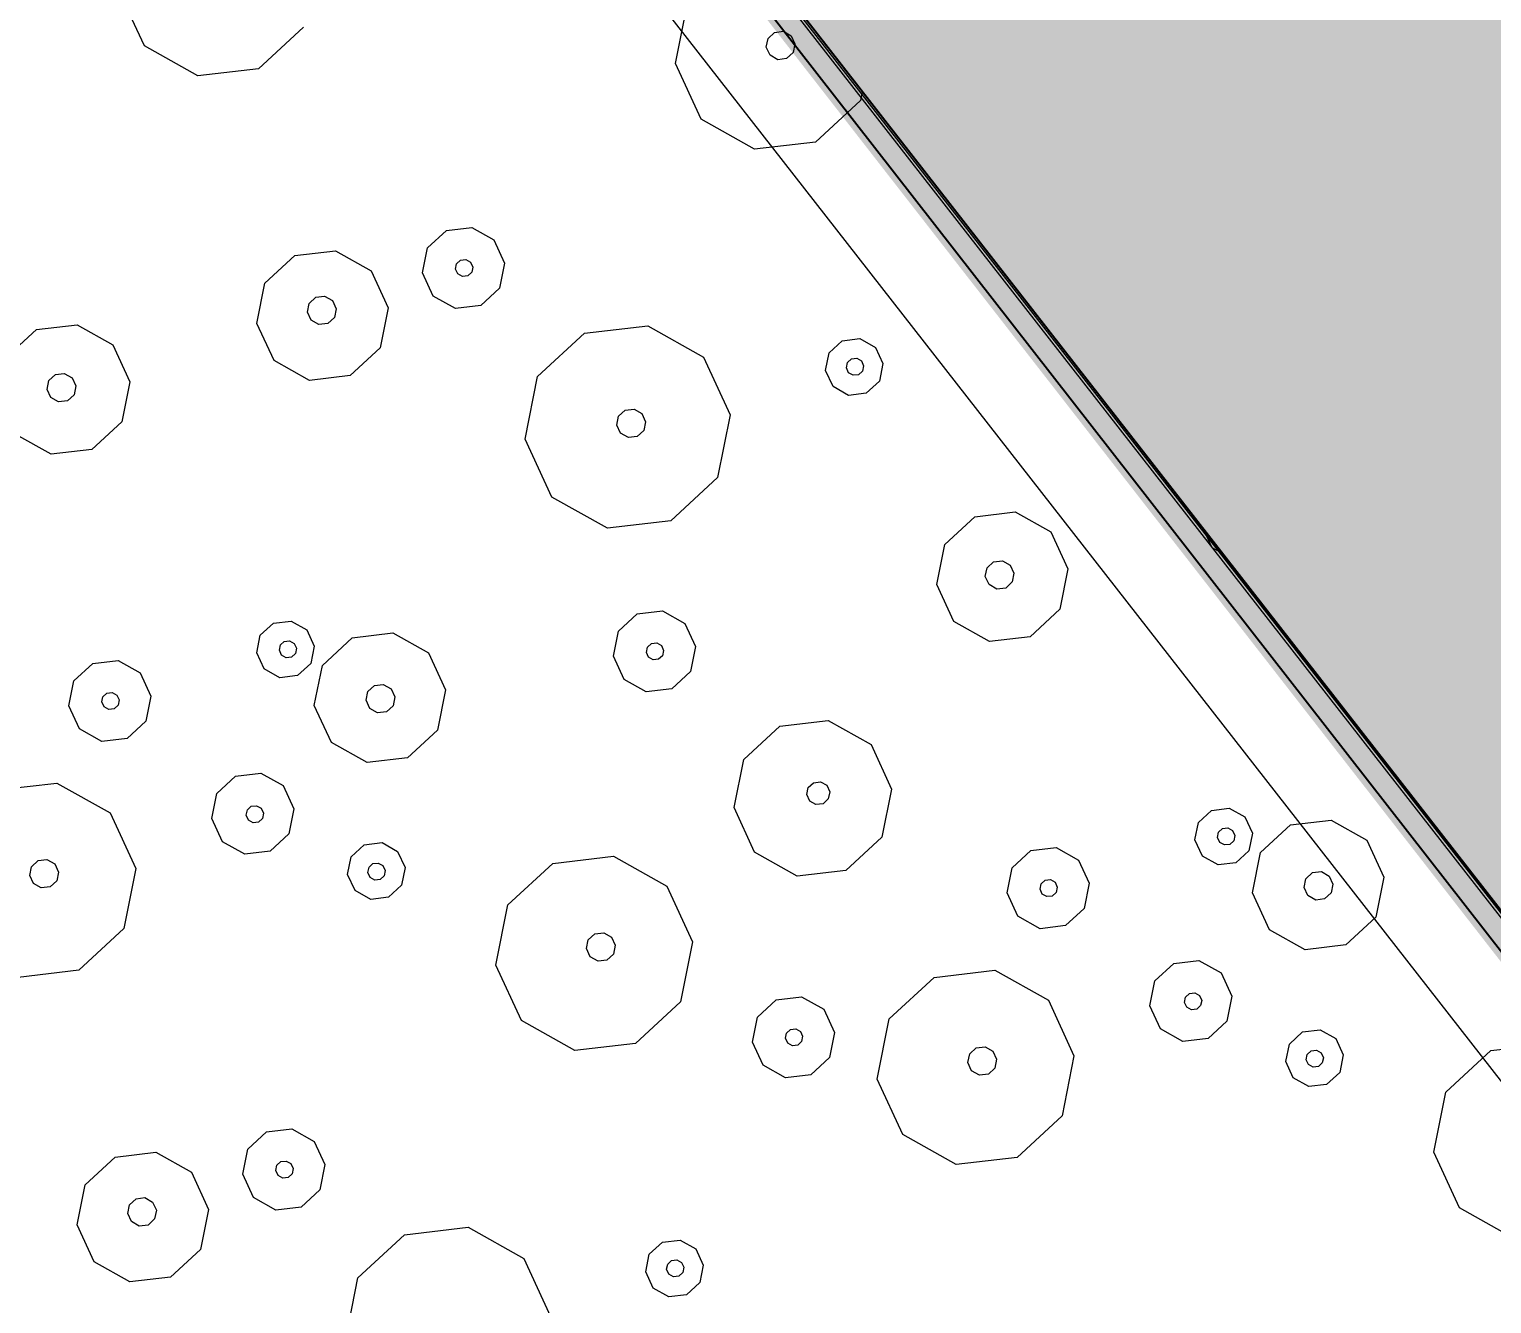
# Model space of a CAD drawing. Header units: metres. Extents: x -2858 to 512, y -1995 to 1252.
# Drawn here: x -550.438 to -547.604, y 393.815 to 396.283 of the extents above; entities that cross this region are included whole.
import ezdxf
from ezdxf.enums import TextEntityAlignment as Align
from ezdxf.lldxf.tags import DXFTag

# ---------------------------------------------------------------- set-up
doc = ezdxf.new("R2010")
doc.units = ezdxf.units.M
for name, color, linetype in [('Calque commun', 7, 'Continuous'), ('Calque11', 7, 'Continuous'), ('Calque17', 7, 'Continuous'), ('Textes', 7, 'Continuous')]:
    doc.layers.add(name, color=color, linetype=linetype)
doc.styles.add('Arial23', font='arial.ttf', dxfattribs={"height": 0.589851})
tags = doc.linetypes.add('DASHDOT2', pattern=[0.5, 0.25, -0.125, 0, -0.125]).pattern_tags.tags
tags[10:11] = [DXFTag(74, 4), DXFTag(75, 0), DXFTag(340, '0'), DXFTag(46, 1.0), DXFTag(50, 0.0), DXFTag(44, 0.0), DXFTag(45, 0.0)]
tags[8:9] = [DXFTag(74, 4), DXFTag(75, 0), DXFTag(340, '0'), DXFTag(46, 1.0), DXFTag(50, 0.0), DXFTag(44, 0.0), DXFTag(45, 0.0)]
tags[6:7] = [DXFTag(74, 4), DXFTag(75, 0), DXFTag(340, '0'), DXFTag(46, 1.0), DXFTag(50, 0.0), DXFTag(44, 0.0), DXFTag(45, 0.0)]
tags[4:5] = [DXFTag(74, 4), DXFTag(75, 0), DXFTag(340, '0'), DXFTag(46, 1.0), DXFTag(50, 0.0), DXFTag(44, 0.0), DXFTag(45, 0.0)]
tags = doc.linetypes.add('HIDDENX2', pattern=[0.75, 0.5, -0.25]).pattern_tags.tags
tags[6:7] = [DXFTag(74, 4), DXFTag(75, 0), DXFTag(340, '0'), DXFTag(46, 1.0), DXFTag(50, 0.0), DXFTag(44, 0.0), DXFTag(45, 0.0)]
tags[4:5] = [DXFTag(74, 4), DXFTag(75, 0), DXFTag(340, '0'), DXFTag(46, 1.0), DXFTag(50, 0.0), DXFTag(44, 0.0), DXFTag(45, 0.0)]

# ---------------------------------------------------------------- blocks, each defined once
blk = doc.blocks.new('geometrebondepartleger')
at = {"layer": 'Calque commun', "color": 10, "linetype": 'DASHDOT2', "lineweight": 18, "flags": 128}
blk.add_lwpolyline([(45.2867, 98.0868), (42.9361, 93.8756), (22.4919, 69.3549), (46.896, 54.8213), (60.0219, 76.4824), (130.1549, 64.2531), (145.3143, 148.376), (109.3485, 154.881), (91.263, 130.1164), (87.3779, 124.8321), (86.3313, 123.2789), (83.8109, 118.8118), (74.9183, 102.5858), (72.6157, 98.3586), (63.0649, 85.9136), (45.1583, 97.9611)], close=True, dxfattribs=at)
at = {"layer": 'Calque11', "color": 7, "linetype": 'Continuous', "lineweight": 9}
blk.add_polyline3d([(125.0277, 35.9078, 79), (133.3383, 81.851, 79), (145.3136, 148.3761, 79)], dxfattribs=at)
at = {"layer": 'Calque17', "color": 1, "linetype": 'Continuous', "lineweight": 9}
for points in [[(125.174, 36.6886, 79), (126.5286, 44.1348, 79), (125.0378, 35.9435, 79), (126.4161, 43.4883, 79), (128.681, 56.0642, 79), (129.9759, 63.1341, 79), (132.1933, 75.6042, 79), (133.3383, 81.851, 79), (135.2222, 92.3412, 79), (136.4776, 99.3268, 79), (138.1727, 108.7115, 79), (140.4846, 121.4626, 79), (141.0933, 124.9318, 79)], [(125.3707, 36.6528, 79), (126.7254, 44.0992, 79), (125.2346, 35.9078, 79), (126.6129, 43.4526, 79), (128.8778, 56.0285, 79), (130.1727, 63.0986, 79), (132.3901, 75.5687, 79), (133.5351, 81.8153, 79), (135.4191, 92.3058, 79), (136.6745, 99.2914, 79), (138.3695, 108.676, 79), (140.6815, 121.4274, 79), (141.2903, 124.8972, 79)]]:
    blk.add_polyline3d(points, dxfattribs=at)
blk = doc.blocks.new('pattern')
at = {"layer": 'Calque commun', "color": 54, "linetype": 'Continuous', "lineweight": 9}
for p, q in [((66.2053, 85.692), (66.2311, 85.5761)), ((66.2311, 85.5761), (66.1839, 85.4673)), ((65.9636, 85.4182), (65.8746, 85.4967)), ((66.1839, 85.4673), (66.0817, 85.4069)), ((66.0817, 85.4069), (65.9636, 85.4182)), ((66.1607, 85.2105), (66.1905, 85.2281)), ((66.1905, 85.2281), (66.2249, 85.2248)), ((66.2249, 85.2248), (66.2509, 85.2019)), ((66.1469, 85.1787), (66.1607, 85.2105)), ((66.2509, 85.2019), (66.2584, 85.1681)), ((66.1544, 85.145), (66.1469, 85.1787)), ((66.1863, 85.176), (66.1905, 85.1855)), ((66.1886, 85.1658), (66.1863, 85.176)), ((66.1964, 85.159), (66.1886, 85.1658)), ((66.1905, 85.1855), (66.1994, 85.1908)), ((66.1994, 85.1908), (66.2098, 85.1898)), ((66.2098, 85.1898), (66.2175, 85.1829)), ((66.2198, 85.1728), (66.2157, 85.1633)), ((66.2175, 85.1829), (66.2198, 85.1728)), ((66.2584, 85.1681), (66.2446, 85.1364)), ((66.1804, 85.122), (66.1544, 85.145)), ((66.2067, 85.158), (66.1964, 85.159)), ((66.2157, 85.1633), (66.2067, 85.158)), ((66.2446, 85.1364), (66.2148, 85.1188)), ((66.2148, 85.1188), (66.1804, 85.122)), ((65.852, 85.0394), (65.9201, 85.0797)), ((65.9201, 85.0797), (65.9988, 85.0722)), ((65.9988, 85.0722), (66.0581, 85.0198)), ((65.8205, 84.9669), (65.852, 85.0394)), ((66.0581, 85.0198), (66.0753, 84.9426)), ((66.2197, 84.9738), (66.2622, 84.9989)), ((66.2622, 84.9989), (66.3115, 84.9942)), ((66.3115, 84.9942), (66.3485, 84.9615)), ((65.8377, 84.8896), (65.8205, 84.9669)), ((65.9207, 84.9592), (65.9276, 84.9751)), ((65.9276, 84.9751), (65.9425, 84.9838)), ((65.9425, 84.9838), (65.9597, 84.9822)), ((65.9597, 84.9822), (65.9727, 84.9708)), ((65.9727, 84.9708), (65.9765, 84.9539)), ((66.2, 84.9284), (66.2197, 84.9738)), ((65.9245, 84.9423), (65.9207, 84.9592)), ((65.9374, 84.9308), (65.9245, 84.9423)), ((65.9696, 84.938), (65.9547, 84.9292)), ((65.9765, 84.9539), (65.9696, 84.938)), ((66.0753, 84.9426), (66.0439, 84.87)), ((66.265, 84.9358), (66.274, 84.941)), ((66.274, 84.941), (66.2843, 84.9401)), ((66.2843, 84.9401), (66.2921, 84.9332)), ((66.3485, 84.9615), (66.3593, 84.9133)), ((65.9547, 84.9292), (65.9374, 84.9308)), ((66.2108, 84.8802), (66.2, 84.9284)), ((66.2609, 84.9262), (66.265, 84.9358)), ((66.2632, 84.9161), (66.2609, 84.9262)), ((66.2709, 84.9092), (66.2632, 84.9161)), ((66.2813, 84.9083), (66.2709, 84.9092)), ((66.2902, 84.9135), (66.2813, 84.9083)), ((66.2943, 84.9231), (66.2902, 84.9135)), ((66.2921, 84.9332), (66.2943, 84.9231)), ((66.3593, 84.9133), (66.3396, 84.8679)), ((65.897, 84.8373), (65.8377, 84.8896)), ((66.2478, 84.8475), (66.2108, 84.8802)), ((66.5101, 84.823), (66.6122, 84.8833)), ((66.6122, 84.8833), (66.7304, 84.8721)), ((66.0439, 84.87), (65.9757, 84.8298)), ((66.3396, 84.8679), (66.297, 84.8428)), ((66.7304, 84.8721), (66.8193, 84.7935)), ((65.9757, 84.8298), (65.897, 84.8373)), ((66.297, 84.8428), (66.2478, 84.8475)), ((65.9583, 84.793), (65.9881, 84.8106)), ((65.9881, 84.8106), (66.0225, 84.8073)), ((66.0225, 84.8073), (66.0485, 84.7844)), ((66.4629, 84.7141), (66.5101, 84.823)), ((65.9445, 84.7612), (65.9583, 84.793)), ((65.9802, 84.7608), (65.9843, 84.7704)), ((65.9843, 84.7704), (65.9932, 84.7756)), ((65.9932, 84.7756), (66.0036, 84.7747)), ((66.0036, 84.7747), (66.0114, 84.7678)), ((66.0114, 84.7678), (66.0136, 84.7577)), ((66.0485, 84.7844), (66.056, 84.7506)), ((66.8193, 84.7935), (66.8451, 84.6777)), ((65.952, 84.7274), (65.9445, 84.7612)), ((65.9824, 84.7507), (65.9802, 84.7608)), ((65.9902, 84.7438), (65.9824, 84.7507)), ((66.0005, 84.7428), (65.9902, 84.7438)), ((66.0095, 84.7481), (66.0005, 84.7428)), ((66.0136, 84.7577), (66.0095, 84.7481)), ((66.056, 84.7506), (66.0422, 84.7188)), ((65.978, 84.7045), (65.952, 84.7274)), ((66.0422, 84.7188), (66.0124, 84.7012)), ((66.4887, 84.5983), (66.4629, 84.7141)), ((66.6081, 84.6999), (66.615, 84.7158)), ((66.615, 84.7158), (66.6299, 84.7246)), ((66.6299, 84.7246), (66.6471, 84.723)), ((66.6471, 84.723), (66.6601, 84.7115)), ((66.6601, 84.7115), (66.6639, 84.6946)), ((66.0124, 84.7012), (65.978, 84.7045)), ((66.6119, 84.683), (66.6081, 84.6999)), ((66.6249, 84.6716), (66.6119, 84.683)), ((66.6639, 84.6946), (66.657, 84.6787)), ((66.6421, 84.6699), (66.6249, 84.6716)), ((66.657, 84.6787), (66.6421, 84.6699)), ((66.8451, 84.6777), (66.7979, 84.5689)), ((66.2416, 84.622), (66.2842, 84.6471)), ((66.2842, 84.6471), (66.3334, 84.6424)), ((66.3334, 84.6424), (66.3705, 84.6097)), ((66.2219, 84.5766), (66.2416, 84.622)), ((66.3705, 84.6097), (66.3812, 84.5614)), ((66.5776, 84.5198), (66.4887, 84.5983)), ((66.2327, 84.5283), (66.2219, 84.5766)), ((66.2841, 84.5715), (66.2883, 84.581)), ((66.2864, 84.5613), (66.2841, 84.5715)), ((66.2883, 84.581), (66.2972, 84.5863)), ((66.2972, 84.5863), (66.3075, 84.5853)), ((66.3075, 84.5853), (66.3153, 84.5784)), ((66.3153, 84.5784), (66.3176, 84.5683)), ((66.7979, 84.5689), (66.6957, 84.5085)), ((67.2913, 84.5581), (67.3211, 84.5756)), ((67.3211, 84.5756), (67.3556, 84.5724)), ((67.3556, 84.5724), (67.3815, 84.5495)), ((66.2942, 84.5545), (66.2864, 84.5613)), ((66.3045, 84.5535), (66.2942, 84.5545)), ((66.3134, 84.5588), (66.3045, 84.5535)), ((66.3176, 84.5683), (66.3134, 84.5588)), ((66.3812, 84.5614), (66.3615, 84.5161)), ((67.2775, 84.5263), (67.2913, 84.5581)), ((67.3815, 84.5495), (67.389, 84.5157)), ((66.2697, 84.4956), (66.2327, 84.5283)), ((66.3615, 84.5161), (66.319, 84.4909)), ((66.6957, 84.5085), (66.5776, 84.5198)), ((67.285, 84.4925), (67.2775, 84.5263)), ((67.3153, 84.5235), (67.3194, 84.533)), ((67.3176, 84.5133), (67.3153, 84.5235)), ((67.3253, 84.5064), (67.3176, 84.5133)), ((67.3194, 84.533), (67.3284, 84.5383)), ((67.3284, 84.5383), (67.3387, 84.5373)), ((67.3387, 84.5373), (67.3465, 84.5304)), ((67.3487, 84.5203), (67.3446, 84.5107)), ((67.3465, 84.5304), (67.3487, 84.5203)), ((67.389, 84.5157), (67.3753, 84.4839)), ((66.319, 84.4909), (66.2697, 84.4956)), ((67.311, 84.4696), (67.285, 84.4925)), ((67.3357, 84.5055), (67.3253, 84.5064)), ((67.3446, 84.5107), (67.3357, 84.5055)), ((67.3753, 84.4839), (67.3454, 84.4663)), ((66.7859, 84.447), (66.8285, 84.4721)), ((66.8285, 84.4721), (66.8777, 84.4674)), ((66.8777, 84.4674), (66.9148, 84.4347)), ((67.3454, 84.4663), (67.311, 84.4696)), ((66.7662, 84.4016), (66.7859, 84.447)), ((66.9148, 84.4347), (66.9255, 84.3865)), ((66.777, 84.3534), (66.7662, 84.4016)), ((66.8284, 84.3965), (66.8326, 84.406)), ((66.8326, 84.406), (66.8415, 84.4113)), ((66.8415, 84.4113), (66.8518, 84.4103)), ((66.8518, 84.4103), (66.8596, 84.4035)), ((66.8596, 84.4035), (66.8619, 84.3933)), ((67.5138, 84.2903), (67.563, 84.4037)), ((65.5934, 84.3873), (65.5981, 84.3661)), ((66.8307, 84.3864), (66.8284, 84.3965)), ((66.8385, 84.3795), (66.8307, 84.3864)), ((66.8488, 84.3785), (66.8385, 84.3795)), ((66.8578, 84.3838), (66.8488, 84.3785)), ((66.8619, 84.3933), (66.8578, 84.3838)), ((66.9255, 84.3865), (66.9059, 84.3411)), ((65.5981, 84.3661), (65.5835, 84.3323)), ((66.8141, 84.3206), (66.777, 84.3534)), ((66.8633, 84.3159), (66.8141, 84.3206)), ((66.9059, 84.3411), (66.8633, 84.3159)), ((67.5407, 84.1697), (67.5138, 84.2903)), ((66.361, 84.215), (66.4427, 84.2633)), ((66.4427, 84.2633), (66.5372, 84.2543)), ((66.5372, 84.2543), (66.6084, 84.1914)), ((65.8153, 84.1854), (65.8835, 84.2256)), ((65.8835, 84.2256), (65.9622, 84.2181)), ((65.9622, 84.2181), (66.0215, 84.1657)), ((66.3232, 84.1279), (66.361, 84.215)), ((65.7839, 84.1128), (65.8153, 84.1854)), ((66.6084, 84.1914), (66.629, 84.0988)), ((66.8385, 84.1251), (66.9407, 84.1854)), ((66.9407, 84.1854), (67.0588, 84.1741)), ((67.0588, 84.1741), (67.1478, 84.0956)), ((66.0215, 84.1657), (66.0387, 84.0885)), ((67.6334, 84.0878), (67.5407, 84.1697)), ((65.8912, 84.1128), (65.9061, 84.1216)), ((65.9061, 84.1216), (65.9233, 84.12)), ((65.9233, 84.12), (65.9363, 84.1085)), ((66.3438, 84.0352), (66.3232, 84.1279)), ((66.4394, 84.1165), (66.4449, 84.1292)), ((66.4424, 84.103), (66.4394, 84.1165)), ((66.4449, 84.1292), (66.4569, 84.1363)), ((66.4569, 84.1363), (66.4706, 84.135)), ((66.4706, 84.135), (66.481, 84.1258)), ((66.481, 84.1258), (66.484, 84.1123)), ((66.7913, 84.0162), (66.8385, 84.1251)), ((67.8628, 84.139), (67.7564, 84.0761)), ((65.8011, 84.0356), (65.7839, 84.1128)), ((65.8843, 84.097), (65.8912, 84.1128)), ((65.8881, 84.0801), (65.8843, 84.097)), ((65.94, 84.0916), (65.9332, 84.0758)), ((65.9363, 84.1085), (65.94, 84.0916)), ((66.0387, 84.0885), (66.0072, 84.0159)), ((66.4528, 84.0939), (66.4424, 84.103)), ((66.4666, 84.0926), (66.4528, 84.0939)), ((66.4785, 84.0996), (66.4666, 84.0926)), ((66.484, 84.1123), (66.4785, 84.0996)), ((66.629, 84.0988), (66.5913, 84.0117)), ((67.1478, 84.0956), (67.1736, 83.9798)), ((67.7564, 84.0761), (67.6334, 84.0878)), ((65.901, 84.0686), (65.8881, 84.0801)), ((65.9183, 84.067), (65.901, 84.0686)), ((65.9332, 84.0758), (65.9183, 84.067)), ((65.8604, 83.9832), (65.8011, 84.0356)), ((66.415, 83.9724), (66.3438, 84.0352)), ((66.0072, 84.0159), (65.9391, 83.9757)), ((66.5913, 84.0117), (66.5095, 83.9634)), ((66.8171, 83.9004), (66.7913, 84.0162)), ((66.9366, 84.002), (66.9435, 84.0179)), ((66.9404, 83.9851), (66.9366, 84.002)), ((66.9435, 84.0179), (66.9584, 84.0267)), ((66.9584, 84.0267), (66.9756, 84.025)), ((66.9756, 84.025), (66.9886, 84.0136)), ((66.9886, 84.0136), (66.9923, 83.9967)), ((65.9391, 83.9757), (65.8604, 83.9832)), ((66.9533, 83.9736), (66.9404, 83.9851)), ((66.9706, 83.972), (66.9533, 83.9736)), ((66.9855, 83.9808), (66.9706, 83.972)), ((66.9923, 83.9967), (66.9855, 83.9808)), ((67.1736, 83.9798), (67.1264, 83.8709)), ((66.5095, 83.9634), (66.415, 83.9724)), ((66.9061, 83.8218), (66.8171, 83.9004)), ((67.6354, 83.8821), (67.678, 83.9073)), ((67.678, 83.9073), (67.7272, 83.9026)), ((67.7272, 83.9026), (67.7643, 83.8699)), ((67.1264, 83.8709), (67.0242, 83.8106)), ((67.6157, 83.8368), (67.6354, 83.8821)), ((67.7643, 83.8699), (67.775, 83.8216)), ((67.6265, 83.7885), (67.6157, 83.8368)), ((67.6779, 83.8317), (67.682, 83.8412)), ((67.6802, 83.8215), (67.6779, 83.8317)), ((67.682, 83.8412), (67.691, 83.8465)), ((67.691, 83.8465), (67.7013, 83.8455)), ((67.7013, 83.8455), (67.7091, 83.8386)), ((67.7091, 83.8386), (67.7114, 83.8285)), ((67.0242, 83.8106), (66.9061, 83.8218)), ((67.688, 83.8147), (67.6802, 83.8215)), ((67.6983, 83.8137), (67.688, 83.8147)), ((67.7072, 83.819), (67.6983, 83.8137)), ((67.7114, 83.8285), (67.7072, 83.819)), ((67.775, 83.8216), (67.7553, 83.7762)), ((67.8504, 83.7718), (67.9186, 83.812)), ((67.9186, 83.812), (67.9973, 83.8045)), ((67.9973, 83.8045), (68.0566, 83.7521)), ((67.6635, 83.7558), (67.6265, 83.7885)), ((67.7553, 83.7762), (67.7128, 83.7511)), ((66.3892, 83.7023), (66.4089, 83.7477)), ((66.4089, 83.7477), (66.4514, 83.7728)), ((66.4514, 83.7728), (66.5007, 83.7682)), ((66.5007, 83.7682), (66.5377, 83.7354)), ((67.7128, 83.7511), (67.6635, 83.7558)), ((67.819, 83.6992), (67.8504, 83.7718)), ((68.0566, 83.7521), (68.0738, 83.6749)), ((66.5377, 83.7354), (66.5485, 83.6872)), ((66.3999, 83.6541), (66.3892, 83.7023)), ((66.4514, 83.6972), (66.4555, 83.7067)), ((66.4536, 83.6871), (66.4514, 83.6972)), ((66.4555, 83.7067), (66.4645, 83.712)), ((66.4645, 83.712), (66.4748, 83.711)), ((66.4748, 83.711), (66.4826, 83.7042)), ((66.4848, 83.694), (66.4807, 83.6845)), ((66.4826, 83.7042), (66.4848, 83.694)), ((67.8362, 83.622), (67.819, 83.6992)), ((67.912, 83.6818), (67.9188, 83.6977)), ((67.9188, 83.6977), (67.9338, 83.7065)), ((67.9338, 83.7065), (67.951, 83.7049)), ((67.951, 83.7049), (67.964, 83.6934)), ((67.964, 83.6934), (67.9677, 83.6765)), ((65.7581, 83.6529), (65.7879, 83.6705)), ((65.7879, 83.6705), (65.8224, 83.6672)), ((65.8224, 83.6672), (65.8483, 83.6443)), ((66.4614, 83.6802), (66.4536, 83.6871)), ((66.4718, 83.6792), (66.4614, 83.6802)), ((66.4807, 83.6845), (66.4718, 83.6792)), ((66.5485, 83.6872), (66.5288, 83.6418)), ((67.9157, 83.6649), (67.912, 83.6818)), ((67.9287, 83.6535), (67.9157, 83.6649)), ((67.9677, 83.6765), (67.9608, 83.6607)), ((68.0738, 83.6749), (68.0424, 83.6023)), ((65.7443, 83.6211), (65.7581, 83.6529)), ((65.8483, 83.6443), (65.8558, 83.6105)), ((66.437, 83.6214), (66.3999, 83.6541)), ((66.5288, 83.6418), (66.4862, 83.6167)), ((67.9459, 83.6519), (67.9287, 83.6535)), ((67.9608, 83.6607), (67.9459, 83.6519)), ((65.7519, 83.5873), (65.7443, 83.6211)), ((65.7821, 83.6183), (65.7863, 83.6278)), ((65.7844, 83.6081), (65.7821, 83.6183)), ((65.7922, 83.6012), (65.7844, 83.6081)), ((65.7863, 83.6278), (65.7952, 83.6331)), ((65.7952, 83.6331), (65.8055, 83.6321)), ((65.8114, 83.6055), (65.8025, 83.6003)), ((65.8055, 83.6321), (65.8133, 83.6252)), ((65.8156, 83.6151), (65.8114, 83.6055)), ((65.8133, 83.6252), (65.8156, 83.6151)), ((65.8558, 83.6105), (65.8421, 83.5787)), ((66.4862, 83.6167), (66.437, 83.6214)), ((67.0894, 83.5824), (67.1032, 83.6141)), ((67.1032, 83.6141), (67.133, 83.6317)), ((67.133, 83.6317), (67.1674, 83.6284)), ((67.1674, 83.6284), (67.1934, 83.6055)), ((67.1934, 83.6055), (67.2009, 83.5718)), ((67.8955, 83.5696), (67.8362, 83.622)), ((65.7778, 83.5644), (65.7519, 83.5873)), ((65.8025, 83.6003), (65.7922, 83.6012)), ((65.8421, 83.5787), (65.8123, 83.5611)), ((67.0969, 83.5486), (67.0894, 83.5824)), ((67.1288, 83.5796), (67.133, 83.5891)), ((67.1311, 83.5695), (67.1288, 83.5796)), ((67.133, 83.5891), (67.1419, 83.5944)), ((67.1419, 83.5944), (67.1523, 83.5934)), ((67.1523, 83.5934), (67.16, 83.5866)), ((67.16, 83.5866), (67.1623, 83.5764)), ((68.0424, 83.6023), (67.9742, 83.5621)), ((65.8123, 83.5611), (65.7778, 83.5644)), ((66.0298, 83.4985), (66.1363, 83.5614)), ((66.1363, 83.5614), (66.2593, 83.5496)), ((66.2593, 83.5496), (66.352, 83.4678)), ((67.1229, 83.5257), (67.0969, 83.5486)), ((67.1389, 83.5626), (67.1311, 83.5695)), ((67.1492, 83.5616), (67.1389, 83.5626)), ((67.1582, 83.5669), (67.1492, 83.5616)), ((67.1623, 83.5764), (67.1582, 83.5669)), ((67.2009, 83.5718), (67.1871, 83.54)), ((67.9742, 83.5621), (67.8955, 83.5696)), ((67.1573, 83.5224), (67.1229, 83.5257)), ((67.1871, 83.54), (67.1573, 83.5224)), ((65.9807, 83.3851), (66.0298, 83.4985)), ((66.352, 83.4678), (66.3788, 83.3472)), ((66.7944, 83.4431), (66.8626, 83.4833)), ((66.8626, 83.4833), (66.9413, 83.4758)), ((66.9413, 83.4758), (67.0006, 83.4234)), ((66.763, 83.3705), (66.7944, 83.4431)), ((67.0006, 83.4234), (67.0178, 83.3462)), ((66.0075, 83.2645), (65.9807, 83.3851)), ((66.1419, 83.3694), (66.1488, 83.3853)), ((66.1488, 83.3853), (66.1637, 83.3941)), ((66.1637, 83.3941), (66.1809, 83.3924)), ((66.1809, 83.3924), (66.1938, 83.381)), ((66.1938, 83.381), (66.1976, 83.3641)), ((66.8632, 83.3628), (66.8701, 83.3787)), ((66.8701, 83.3787), (66.885, 83.3875)), ((66.885, 83.3875), (66.9022, 83.3858)), ((66.9022, 83.3858), (66.9152, 83.3744)), ((67.1622, 83.3774), (67.2047, 83.4026)), ((67.2047, 83.4026), (67.254, 83.3979)), ((67.254, 83.3979), (67.291, 83.3652)), ((66.1456, 83.3525), (66.1419, 83.3694)), ((66.1586, 83.341), (66.1456, 83.3525)), ((66.1976, 83.3641), (66.1907, 83.3482)), ((66.7802, 83.2933), (66.763, 83.3705)), ((66.867, 83.3459), (66.8632, 83.3628)), ((66.919, 83.3575), (66.9121, 83.3416)), ((66.9152, 83.3744), (66.919, 83.3575)), ((67.1425, 83.3321), (67.1622, 83.3774)), ((67.291, 83.3652), (67.3018, 83.3169)), ((66.1758, 83.3394), (66.1586, 83.341)), ((66.1907, 83.3482), (66.1758, 83.3394)), ((66.3788, 83.3472), (66.3297, 83.2338)), ((66.8799, 83.3345), (66.867, 83.3459)), ((66.8972, 83.3328), (66.8799, 83.3345)), ((66.9121, 83.3416), (66.8972, 83.3328)), ((67.0178, 83.3462), (66.9864, 83.2736)), ((67.1533, 83.2838), (67.1425, 83.3321)), ((67.2034, 83.3299), (67.2075, 83.3394)), ((67.2057, 83.3197), (67.2034, 83.3299)), ((67.2075, 83.3394), (67.2165, 83.3447)), ((67.2165, 83.3447), (67.2268, 83.3437)), ((67.2268, 83.3437), (67.2346, 83.3368)), ((67.2369, 83.3267), (67.2327, 83.3172)), ((67.2346, 83.3368), (67.2369, 83.3267)), ((66.8395, 83.2409), (66.7802, 83.2933)), ((67.2134, 83.3129), (67.2057, 83.3197)), ((67.2238, 83.3119), (67.2134, 83.3129)), ((67.2327, 83.3172), (67.2238, 83.3119)), ((67.3018, 83.3169), (67.2821, 83.2715)), ((65.3922, 83.2711), (65.4075, 83.2802)), ((65.4075, 83.2802), (65.5257, 83.269)), ((65.5257, 83.269), (65.6146, 83.1904)), ((66.9864, 83.2736), (66.9182, 83.2334)), ((67.1903, 83.2511), (67.1533, 83.2838)), ((67.2821, 83.2715), (67.2395, 83.2464)), ((67.4526, 83.2267), (67.5547, 83.287)), ((67.5547, 83.287), (67.6729, 83.2757)), ((67.6729, 83.2757), (67.7618, 83.1972)), ((66.1002, 83.1826), (66.0075, 83.2645)), ((66.9182, 83.2334), (66.8395, 83.2409)), ((67.2395, 83.2464), (67.1903, 83.2511)), ((66.3297, 83.2338), (66.2232, 83.1709)), ((66.9008, 83.1966), (66.9306, 83.2142)), ((66.9306, 83.2142), (66.965, 83.2109)), ((66.965, 83.2109), (66.991, 83.188)), ((67.4053, 83.1178), (67.4526, 83.2267)), ((65.6146, 83.1904), (65.6404, 83.0746)), ((66.2232, 83.1709), (66.1002, 83.1826)), ((66.887, 83.1649), (66.9008, 83.1966)), ((66.991, 83.188), (66.9985, 83.1542)), ((66.8945, 83.1311), (66.887, 83.1649)), ((66.9227, 83.1645), (66.9268, 83.174)), ((66.9249, 83.1543), (66.9227, 83.1645)), ((66.9327, 83.1475), (66.9249, 83.1543)), ((66.9268, 83.174), (66.9357, 83.1793)), ((66.9357, 83.1793), (66.9461, 83.1783)), ((66.952, 83.1518), (66.943, 83.1465)), ((66.9461, 83.1783), (66.9538, 83.1714)), ((66.9561, 83.1613), (66.952, 83.1518)), ((66.9538, 83.1714), (66.9561, 83.1613)), ((66.9985, 83.1542), (66.9847, 83.1225)), ((66.9205, 83.1082), (66.8945, 83.1311)), ((66.943, 83.1465), (66.9327, 83.1475)), ((67.5575, 83.1194), (67.5724, 83.1283)), ((67.5724, 83.1283), (67.5897, 83.1266)), ((67.5897, 83.1266), (67.6026, 83.1152)), ((65.4034, 83.0968), (65.4103, 83.1127)), ((65.4072, 83.0799), (65.4034, 83.0968)), ((65.4103, 83.1127), (65.4252, 83.1215)), ((65.4252, 83.1215), (65.4424, 83.1198)), ((65.4424, 83.1198), (65.4554, 83.1084)), ((65.4554, 83.1084), (65.4592, 83.0915)), ((66.9549, 83.1049), (66.9205, 83.1082)), ((66.9847, 83.1225), (66.9549, 83.1049)), ((67.4312, 83.002), (67.4053, 83.1178)), ((67.5506, 83.1036), (67.5575, 83.1194)), ((67.5544, 83.0867), (67.5506, 83.1036)), ((67.6064, 83.0983), (67.5995, 83.0824)), ((67.6026, 83.1152), (67.6064, 83.0983)), ((65.4202, 83.0685), (65.4072, 83.0799)), ((65.4374, 83.0668), (65.4202, 83.0685)), ((65.4523, 83.0756), (65.4374, 83.0668)), ((65.4592, 83.0915), (65.4523, 83.0756)), ((65.6404, 83.0746), (65.5932, 82.9657)), ((67.5674, 83.0752), (67.5544, 83.0867)), ((67.5846, 83.0736), (67.5674, 83.0752)), ((67.5995, 83.0824), (67.5846, 83.0736)), ((67.1841, 83.0256), (67.2267, 83.0507)), ((67.2267, 83.0507), (67.2759, 83.0461)), ((67.2759, 83.0461), (67.313, 83.0133)), ((67.1644, 82.9802), (67.1841, 83.0256)), ((67.313, 83.0133), (67.3237, 82.9651)), ((66.1022, 82.977), (66.1448, 83.0021)), ((66.1448, 83.0021), (66.194, 82.9974)), ((66.194, 82.9974), (66.2311, 82.9647)), ((67.2266, 82.9751), (67.2308, 82.9846)), ((67.2308, 82.9846), (67.2397, 82.9899)), ((67.2397, 82.9899), (67.25, 82.9889)), ((67.25, 82.9889), (67.2578, 82.9821)), ((67.2578, 82.9821), (67.2601, 82.9719)), ((67.5201, 82.9234), (67.4312, 83.002)), ((65.5932, 82.9657), (65.491, 82.9054)), ((66.0825, 82.9316), (66.1022, 82.977)), ((66.2311, 82.9647), (66.2418, 82.9164)), ((67.1752, 82.932), (67.1644, 82.9802)), ((67.2289, 82.965), (67.2266, 82.9751)), ((67.2367, 82.9581), (67.2289, 82.965)), ((67.247, 82.9571), (67.2367, 82.9581)), ((67.2559, 82.9624), (67.247, 82.9571)), ((67.2601, 82.9719), (67.2559, 82.9624)), ((67.3237, 82.9651), (67.304, 82.9197)), ((66.0933, 82.8833), (66.0825, 82.9316)), ((66.1447, 82.9265), (66.1489, 82.936)), ((66.147, 82.9163), (66.1447, 82.9265)), ((66.1489, 82.936), (66.1578, 82.9413)), ((66.1578, 82.9413), (66.1682, 82.9403)), ((66.1682, 82.9403), (66.1759, 82.9334)), ((66.1759, 82.9334), (66.1782, 82.9233)), ((67.2122, 82.8993), (67.1752, 82.932)), ((66.1548, 82.9095), (66.147, 82.9163)), ((66.1651, 82.9085), (66.1548, 82.9095)), ((66.1741, 82.9138), (66.1651, 82.9085)), ((66.1782, 82.9233), (66.1741, 82.9138)), ((66.2418, 82.9164), (66.2222, 82.8711)), ((66.3173, 82.8666), (66.3854, 82.9068)), ((66.3854, 82.9068), (66.4641, 82.8993)), ((66.4641, 82.8993), (66.5234, 82.8469)), ((67.2615, 82.8946), (67.2122, 82.8993)), ((67.304, 82.9197), (67.2615, 82.8946)), ((66.1304, 82.8506), (66.0933, 82.8833)), ((66.2222, 82.8711), (66.1796, 82.8459)), ((66.1796, 82.8459), (66.1304, 82.8506)), ((66.2858, 82.794), (66.3173, 82.8666)), ((66.5234, 82.8469), (66.5406, 82.7697)), ((66.303, 82.7168), (66.2858, 82.794)), ((66.3788, 82.7766), (66.3857, 82.7925)), ((66.3857, 82.7925), (66.4006, 82.8013)), ((66.4006, 82.8013), (66.4178, 82.7997)), ((66.4178, 82.7997), (66.4308, 82.7882)), ((66.4308, 82.7882), (66.4345, 82.7713)), ((66.3826, 82.7598), (66.3788, 82.7766)), ((66.3955, 82.7483), (66.3826, 82.7598)), ((66.4277, 82.7555), (66.4128, 82.7467)), ((66.4345, 82.7713), (66.4277, 82.7555)), ((66.5406, 82.7697), (66.5092, 82.6972)), ((66.4128, 82.7467), (66.3955, 82.7483)), ((66.3623, 82.6644), (66.303, 82.7168)), ((66.5092, 82.6972), (66.4411, 82.6569)), ((66.4411, 82.6569), (66.3623, 82.6644)), ((66.7578, 82.589), (66.826, 82.6292)), ((66.826, 82.6292), (66.9047, 82.6217)), ((66.9047, 82.6217), (66.964, 82.5694)), ((66.7264, 82.5164), (66.7578, 82.589)), ((66.964, 82.5694), (66.9812, 82.4922)), ((66.7436, 82.4392), (66.7264, 82.5164)), ((66.8268, 82.5006), (66.8337, 82.5165)), ((66.8306, 82.4837), (66.8268, 82.5006)), ((66.8337, 82.5165), (66.8486, 82.5253)), ((66.8486, 82.5253), (66.8658, 82.5236)), ((66.8658, 82.5236), (66.8788, 82.5122)), ((66.8788, 82.5122), (66.8825, 82.4953)), ((66.8435, 82.4723), (66.8306, 82.4837)), ((66.8608, 82.4706), (66.8435, 82.4723)), ((66.8757, 82.4794), (66.8608, 82.4706)), ((66.8825, 82.4953), (66.8757, 82.4794)), ((66.8029, 82.3869), (66.7436, 82.4392)), ((66.8816, 82.3794), (66.8029, 82.3869)), ((66.0216, 82.3818), (66.1397, 82.3705)), ((66.1397, 82.3705), (66.2286, 82.292)), ((66.2286, 82.292), (66.2544, 82.1762)), ((66.2544, 82.1762), (66.2072, 82.0673))]:
    blk.add_line(p, q, dxfattribs=at)
at = {"layer": 'Calque commun', "color": 7, "linetype": 'Continuous', "lineweight": 9}
mesh = blk.add_polyface(dxfattribs=at)
corners = [(70.8497, 113.5412), (53.8349, 19.1692), (74.7282, 106.3237), (76.0435, 113.5984), (74.769, 106.1763), (58.8077, 18.2701), (114.1703, 105.207), (114.1703, 98.5387)]
mesh.append_faces([[corners[k] for k in face] for face in [(3, 4, 6)]], dxfattribs={"vtx0": -1, "vtx1": -1, "color": 7})
mesh.append_faces([[corners[k] for k in face] for face in [(3, 2, 4)]], dxfattribs={"vtx0": -1, "vtx2": -1, "color": 7})
mesh.append_faces([[corners[k] for k in face] for face in [(5, 2, 1)]], dxfattribs={"vtx1": -1, "color": 7})
mesh.append_faces([[corners[k] for k in face] for face in [(0, 1, 2), (3, 0, 2)]], dxfattribs={"vtx1": -1, "vtx2": -1, "color": 7})
mesh.append_faces([[corners[k] for k in face] for face in [(4, 7, 6)]], dxfattribs={"vtx2": -1, "color": 7})

msp = doc.modelspace()

# ---------------------------------------------------------------- hatches: boundary and pattern name
at = {"layer": 'Calque commun', "linetype": 'Continuous', "lineweight": 9}
msp.add_hatch(color=61, dxfattribs=at).paths.add_polyline_path([(-531.0065, 373.1997), (-529.3614, 374.4526), (-530.3209, 375.7191), (-529.565, 376.269), (-535.2292, 383.8021), (-530.0175, 387.8811), (-528.8885, 386.3671), (-522.8363, 390.9321), (-526.7274, 395.9363), (-538.1145, 387.085), (-538.2318, 387.2151), (-534.7643, 389.9523), (-536.5669, 392.3063), (-540.0713, 389.5888), (-545.8649, 397.0645), (-540.6483, 401.162), (-544.6174, 406.4343), (-552.3184, 400.5496)])

# ---------------------------------------------------------------- linework, layer by layer
at = {"layer": 'Calque commun', "color": 160, "linetype": 'ByBlock', "lineweight": -2}
msp.add_line((-552.3943, 400.6679), (-540.6138, 385.5482), dxfattribs=at)
at = {"layer": 'Calque commun', "color": 3, "linetype": 'HIDDENX2', "lineweight": 18, "extrusion": (0, 0, -1)}
msp.add_arc((494.5277, 544.1418), 162.6468, 258.823451, 321.396966, dxfattribs=at)
msp.add_arc((494.5277, 544.1418), 162.6468, 258.823451, 321.396966, dxfattribs=at)
msp.add_arc((494.5277, 544.1418), 162.6468, 258.823451, 321.396966, dxfattribs=at)

# ---------------------------------------------------------------- block references
at = {"layer": 'Calque commun', "color": 0, "linetype": 'ByBlock', "lineweight": -2, "rotation": 228.1617603435354}
for name, p in [('geometrebondepartleger', (-528.8356, 560.3039)), ('pattern', (-567.2453, 500.4263))]:
    msp.add_blockref(name, p, dxfattribs=at)

# ---------------------------------------------------------------- texts
at = {"layer": 'Textes', "color": 5, "linetype": 'ByBlock', "lineweight": -2, "style": 'Arial23'}
msp.add_text('HAIE EXISTANTE DU STADE', height=0.966411, rotation=308.1618, dxfattribs=at).set_placement((-560.6112, 396.8275), align=Align.BOTTOM_LEFT)

doc.saveas('drawing.dxf')
